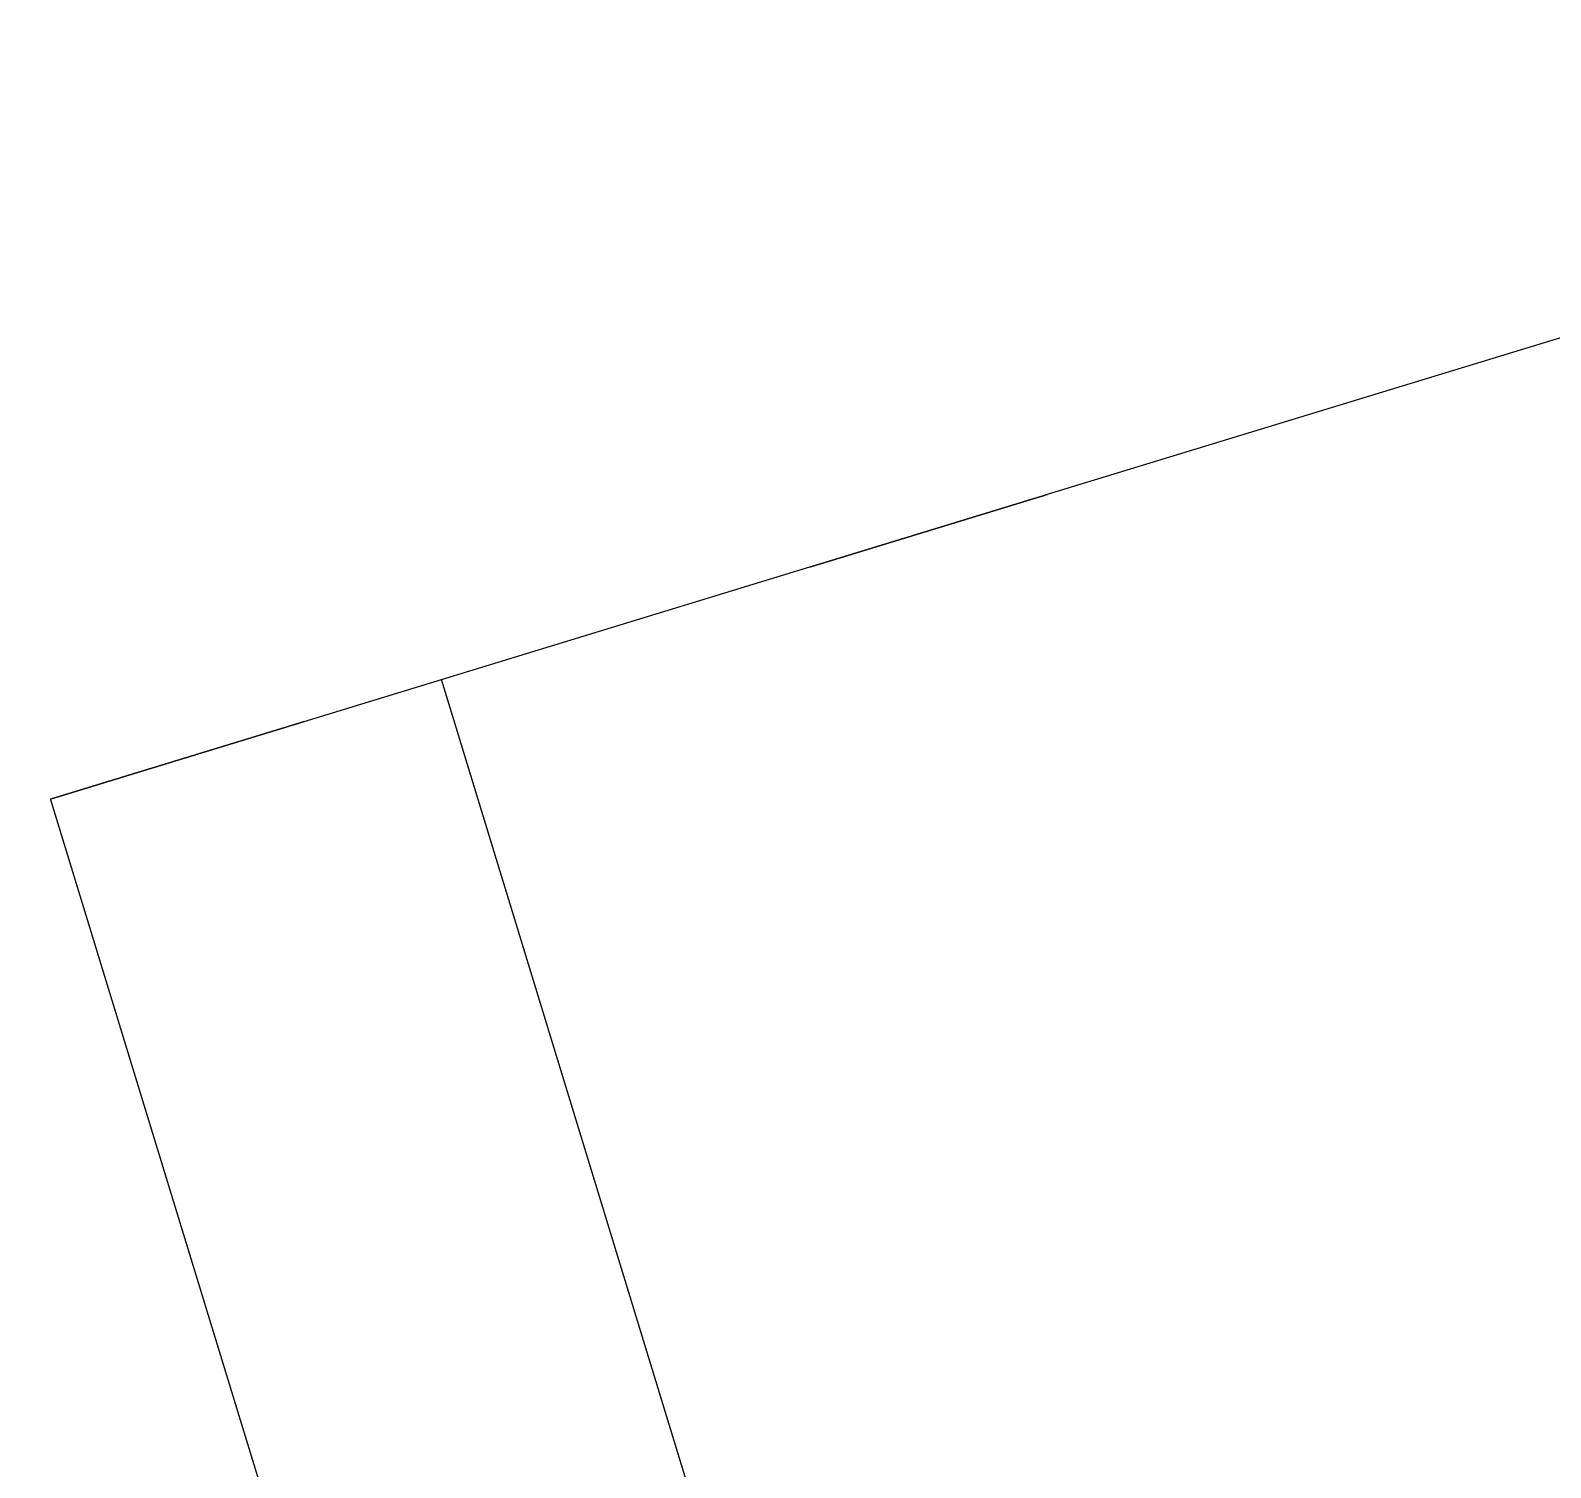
# Model space of a CAD drawing. Header units: millimetres. Extents: x 340455 to 340556, y 7380652 to 7380707.
# Drawn here: x 340483.203 to 340483.776, y 7380685.029 to 7380685.571 of the extents above; entities that cross this region are included whole.
import ezdxf

# ---------------------------------------------------------------- set-up
doc = ezdxf.new("R2010")
doc.units = ezdxf.units.MM
doc.layers.add('Anotações', color=14, linetype='Continuous', lineweight=5)
doc.layers.add('Visto', color=144, linetype='Continuous', lineweight=5)
doc.styles.add('UFABCSBC$0$ROMANS', font='arial.ttf')
doc.dimstyles.new('DIM', dxfattribs={"dimscale": 0.125, "dimtxt": 2.5, "dimasz": 2.5, "dimexe": 1, "dimexo": 1, "dimgap": 1.5, "dimtad": 1, "dimzin": 4, "dimtxsty": 'UFABCSBC$0$ROMANS', "dimcen": 0.09, "dimclrt": 256, "dimadec": 0, "dimazin": 0, "dimtfac": 1, "dimtix": 1, "dimtofl": 0, "dimtmove": 2, "dimatfit": 3, "dimfxl": 1, "dimtolj": 1, "dimtzin": 0, "dimarcsym": 0})

# ---------------------------------------------------------------- blocks, each defined once
blk = doc.blocks.new('SHAPE2DVIEW008')
at = {"color": 0}
for p, q in [((3094.4, -5492.26), (3872.1, -5254.61)), ((3901.32, -5350.25), (3917.18, -5402.13)), ((3139.48, -5639.78), (3917.18, -5402.13)), ((3917.18, -5402.13), (3959.65, -5541.14)), ((3987.06, -5630.83), (4118.5, -6060.95))]:
    blk.add_line(p, q, dxfattribs=at)
for points in [[(3872.1, -5254.61), (3872.1, -5254.62), (3872.1, -5254.63), (3872.1, -5254.64), (3872.11, -5254.65), (3872.11, -5254.65), (3872.11, -5254.66), (3872.11, -5254.67), (3872.12, -5254.68), (3872.12, -5254.69), (3872.12, -5254.7), (3872.13, -5254.7), (3872.13, -5254.71), (3872.13, -5254.72), (3872.13, -5254.73), (3872.14, -5254.74), (3872.14, -5254.75), (3872.14, -5254.75), (3872.14, -5254.76), (3872.15, -5254.77), (3872.15, -5254.78), (3872.15, -5254.79), (3872.15, -5254.8), (3872.16, -5254.81), (3872.16, -5254.81), (3872.16, -5254.82), (3872.16, -5254.83), (3872.17, -5254.84), (3872.17, -5254.85), (3872.17, -5254.86), (3872.17, -5254.86), (3872.18, -5254.87), (3872.18, -5254.88), (3872.18, -5254.89), (3872.18, -5254.9), (3872.19, -5254.91), (3872.19, -5254.91), (3872.19, -5254.92), (3872.19, -5254.93), (3872.2, -5254.94), (3872.2, -5254.95), (3872.2, -5254.96), (3872.2, -5254.96), (3872.21, -5254.97), (3872.21, -5254.98), (3872.21, -5254.99), (3872.22, -5255), (3872.22, -5255.01), (3872.22, -5255.02), (3872.22, -5255.02), (3872.23, -5255.03), (3872.23, -5255.04), (3872.23, -5255.05), (3872.23, -5255.06), (3872.24, -5255.07), (3872.24, -5255.07), (3872.24, -5255.08), (3872.24, -5255.09), (3872.25, -5255.1), (3872.25, -5255.11), (3872.25, -5255.12), (3872.25, -5255.12), (3872.26, -5255.13), (3872.26, -5255.14), (3872.26, -5255.15), (3872.26, -5255.16), (3872.27, -5255.17), (3872.27, -5255.18), (3872.27, -5255.18), (3872.27, -5255.19), (3872.28, -5255.2), (3872.28, -5255.21), (3872.28, -5255.23), (3872.29, -5255.25), (3872.3, -5255.28), (3872.31, -5255.3), (3872.32, -5255.33), (3872.32, -5255.35), (3872.33, -5255.38), (3872.34, -5255.4), (3872.35, -5255.43), (3872.35, -5255.45), (3872.36, -5255.48), (3872.37, -5255.5), (3872.38, -5255.53), (3872.38, -5255.55), (3872.39, -5255.58), (3872.4, -5255.6), (3872.41, -5255.63), (3872.42, -5255.65), (3872.42, -5255.68), (3872.43, -5255.7), (3872.44, -5255.73), (3872.45, -5255.75), (3872.45, -5255.78), (3872.46, -5255.8), (3872.47, -5255.83), (3872.48, -5255.85), (3872.48, -5255.88), (3872.49, -5255.9), (3872.5, -5255.93), (3872.51, -5255.95), (3872.51, -5255.98), (3872.52, -5256), (3872.53, -5256.03), (3872.54, -5256.05), (3872.55, -5256.08), (3872.55, -5256.1), (3872.56, -5256.13), (3872.57, -5256.16), (3872.58, -5256.18), (3872.58, -5256.21), (3872.59, -5256.23), (3872.6, -5256.26), (3872.61, -5256.28), (3872.61, -5256.31), (3872.62, -5256.33), (3872.63, -5256.36), (3872.64, -5256.38), (3872.65, -5256.41), (3872.65, -5256.43), (3872.66, -5256.46), (3872.67, -5256.48), (3872.68, -5256.51), (3872.68, -5256.53), (3872.69, -5256.56), (3872.7, -5256.58), (3872.71, -5256.61), (3872.71, -5256.63), (3872.72, -5256.66), (3872.73, -5256.68), (3872.74, -5256.71), (3872.75, -5256.73), (3872.75, -5256.76), (3872.76, -5256.78), (3872.77, -5256.81), (3872.78, -5256.83), (3872.78, -5256.86), (3872.79, -5256.88), (3872.8, -5256.91), (3872.81, -5256.93), (3872.81, -5256.96), (3872.82, -5256.98), (3872.83, -5257.01), (3872.84, -5257.05), (3872.85, -5257.09), (3872.87, -5257.13), (3872.88, -5257.18), (3872.89, -5257.22), (3872.91, -5257.26), (3872.92, -5257.3), (3872.93, -5257.34), (3872.94, -5257.38), (3872.96, -5257.42), (3872.97, -5257.47), (3872.98, -5257.51), (3872.99, -5257.55), (3873.01, -5257.59), (3873.02, -5257.63), (3873.03, -5257.67), (3873.05, -5257.72), (3873.06, -5257.76), (3873.07, -5257.8), (3873.08, -5257.84), (3873.1, -5257.88), (3873.11, -5257.92), (3873.12, -5257.96), (3873.13, -5258.01), (3873.15, -5258.05), (3873.16, -5258.09), (3873.17, -5258.13), (3873.18, -5258.17), (3873.2, -5258.21), (3873.21, -5258.26), (3873.22, -5258.3), (3873.24, -5258.34), (3873.25, -5258.38), (3873.26, -5258.42), (3873.27, -5258.46), (3873.29, -5258.5), (3873.3, -5258.55), (3873.31, -5258.59), (3873.32, -5258.63), (3873.34, -5258.67), (3873.35, -5258.71), (3873.36, -5258.75), (3873.38, -5258.79), (3873.39, -5258.84), (3873.4, -5258.88), (3873.41, -5258.92), (3873.43, -5258.96), (3873.44, -5259), (3873.45, -5259.04), (3873.46, -5259.09), (3873.48, -5259.13), (3873.49, -5259.17), (3873.5, -5259.21), (3873.51, -5259.25), (3873.53, -5259.29), (3873.54, -5259.33), (3873.55, -5259.38), (3873.57, -5259.42), (3873.58, -5259.46), (3873.59, -5259.5), (3873.6, -5259.54), (3873.62, -5259.58), (3873.63, -5259.63), (3873.64, -5259.67), (3873.65, -5259.71), (3873.67, -5259.75), (3873.68, -5259.79), (3873.69, -5259.83), (3873.71, -5259.87), (3873.72, -5259.92), (3873.73, -5259.96), (3873.75, -5260.01), (3873.76, -5260.06), (3873.78, -5260.12), (3873.8, -5260.18), (3873.82, -5260.24), (3873.83, -5260.29), (3873.85, -5260.35), (3873.87, -5260.41), (3873.89, -5260.47), (3873.9, -5260.52), (3873.92, -5260.58), (3873.94, -5260.64), (3873.96, -5260.7), (3873.97, -5260.75), (3873.99, -5260.81), (3874.01, -5260.87), (3874.03, -5260.93), (3874.04, -5260.98), (3874.06, -5261.04), (3874.08, -5261.1), (3874.1, -5261.15), (3874.11, -5261.21), (3874.13, -5261.27), (3874.15, -5261.33), (3874.17, -5261.38), (3874.18, -5261.44), (3874.2, -5261.5), (3874.22, -5261.56), (3874.24, -5261.61), (3874.25, -5261.67), (3874.27, -5261.73), (3874.29, -5261.79), (3874.31, -5261.84), (3874.32, -5261.9), (3874.34, -5261.96), (3874.36, -5262.02), (3874.38, -5262.07), (3874.39, -5262.13), (3874.41, -5262.19), (3874.43, -5262.25), (3874.45, -5262.3), (3874.46, -5262.36), (3874.48, -5262.42), (3874.5, -5262.48), (3874.52, -5262.53), (3874.53, -5262.59), (3874.55, -5262.65), (3874.57, -5262.7), (3874.59, -5262.76), (3874.61, -5262.82), (3874.62, -5262.88), (3874.64, -5262.93), (3874.66, -5262.99), (3874.68, -5263.05), (3874.69, -5263.11), (3874.71, -5263.16), (3874.73, -5263.22), (3874.75, -5263.28), (3874.76, -5263.34), (3874.78, -5263.39), (3874.8, -5263.45), (3874.82, -5263.51), (3874.83, -5263.57), (3874.85, -5263.62), (3874.87, -5263.68), (3874.89, -5263.74), (3874.9, -5263.8), (3874.92, -5263.85), (3874.94, -5263.91), (3874.96, -5263.97), (3874.97, -5264.02), (3874.99, -5264.08), (3875.01, -5264.15), (3875.04, -5264.23), (3875.06, -5264.3), (3875.08, -5264.37), (3875.1, -5264.45), (3875.12, -5264.52), (3875.15, -5264.59), (3875.17, -5264.66), (3875.19, -5264.74), (3875.21, -5264.81), (3875.23, -5264.88), (3875.26, -5264.95), (3875.28, -5265.03), (3875.3, -5265.1), (3875.32, -5265.17), (3875.35, -5265.24), (3875.37, -5265.32), (3875.39, -5265.39), (3875.41, -5265.46), (3875.43, -5265.53), (3875.46, -5265.61), (3875.48, -5265.68), (3875.5, -5265.75), (3875.52, -5265.82), (3875.55, -5265.9), (3875.57, -5265.97), (3875.59, -5266.04), (3875.61, -5266.11), (3875.63, -5266.19), (3875.66, -5266.26), (3875.68, -5266.33), (3875.7, -5266.4), (3875.72, -5266.48), (3875.74, -5266.55), (3875.77, -5266.62), (3875.79, -5266.69), (3875.81, -5266.77), (3875.83, -5266.84), (3875.86, -5266.91), (3875.88, -5266.98), (3875.9, -5267.06), (3875.92, -5267.13), (3875.94, -5267.2), (3875.97, -5267.27), (3875.99, -5267.35), (3876.01, -5267.42), (3876.03, -5267.49), (3876.06, -5267.56), (3876.08, -5267.64), (3876.1, -5267.71), (3876.12, -5267.78), (3876.14, -5267.86), (3876.17, -5267.93), (3876.19, -5268), (3876.21, -5268.07), (3876.23, -5268.15), (3876.25, -5268.22), (3876.28, -5268.29), (3876.3, -5268.36), (3876.32, -5268.44), (3876.34, -5268.51), (3876.37, -5268.58), (3876.39, -5268.65), (3876.41, -5268.73), (3876.43, -5268.8), (3876.45, -5268.87), (3876.48, -5268.94), (3876.5, -5269.02), (3876.52, -5269.09), (3876.54, -5269.16), (3876.57, -5269.23), (3876.59, -5269.31), (3876.62, -5269.4), (3876.64, -5269.49), (3876.67, -5269.57), (3876.7, -5269.66), (3876.72, -5269.75), (3876.75, -5269.83), (3876.78, -5269.92), (3876.8, -5270.01), (3876.83, -5270.09), (3876.85, -5270.18), (3876.88, -5270.27), (3876.91, -5270.35), (3876.93, -5270.44), (3876.96, -5270.53), (3876.99, -5270.62), (3877.01, -5270.7), (3877.04, -5270.79), (3877.07, -5270.88), (3877.09, -5270.96), (3877.12, -5271.05), (3877.15, -5271.14), (3877.17, -5271.22), (3877.2, -5271.31), (3877.23, -5271.4), (3877.25, -5271.48), (3877.28, -5271.57), (3877.31, -5271.66), (3877.33, -5271.74), (3877.36, -5271.83), (3877.39, -5271.92), (3877.41, -5272), (3877.44, -5272.09), (3877.46, -5272.18), (3877.49, -5272.26), (3877.52, -5272.35), (3877.54, -5272.44), (3877.57, -5272.52), (3877.6, -5272.61), (3877.62, -5272.7), (3877.65, -5272.79), (3877.68, -5272.87), (3877.7, -5272.96), (3877.73, -5273.05), (3877.76, -5273.13), (3877.78, -5273.22), (3877.81, -5273.31), (3877.84, -5273.39), (3877.86, -5273.48), (3877.89, -5273.57), (3877.92, -5273.65), (3877.94, -5273.74), (3877.97, -5273.83), (3878, -5273.91), (3878.02, -5274), (3878.05, -5274.09), (3878.07, -5274.17), (3878.1, -5274.26), (3878.13, -5274.35), (3878.15, -5274.43), (3878.18, -5274.52), (3878.21, -5274.61), (3878.23, -5274.69), (3878.26, -5274.78), (3878.29, -5274.87), (3878.31, -5274.96), (3878.34, -5275.04), (3878.37, -5275.13), (3878.39, -5275.22), (3878.42, -5275.3), (3878.45, -5275.39), (3878.47, -5275.48), (3878.5, -5275.58), (3878.53, -5275.68), (3878.56, -5275.78), (3878.59, -5275.88), (3878.63, -5275.98), (3878.66, -5276.08), (3878.69, -5276.18), (3878.72, -5276.28), (3878.75, -5276.38), (3878.78, -5276.48), (3878.81, -5276.58), (3878.84, -5276.68), (3878.87, -5276.78), (3878.9, -5276.88), (3878.93, -5276.98), (3878.96, -5277.08), (3878.99, -5277.18), (3879.02, -5277.28), (3879.05, -5277.38), (3879.08, -5277.47), (3879.11, -5277.57), (3879.14, -5277.67), (3879.18, -5277.77), (3879.21, -5277.87), (3879.24, -5277.97), (3879.27, -5278.07), (3879.3, -5278.17), (3879.33, -5278.27), (3879.36, -5278.37), (3879.39, -5278.47), (3879.42, -5278.57), (3879.45, -5278.67), (3879.48, -5278.77), (3879.51, -5278.87), (3879.54, -5278.97), (3879.57, -5279.07), (3879.6, -5279.17), (3879.63, -5279.27), (3879.66, -5279.37), (3879.69, -5279.47), (3879.72, -5279.57), (3879.76, -5279.67), (3879.79, -5279.77), (3879.82, -5279.87), (3879.85, -5279.97), (3879.88, -5280.07), (3879.91, -5280.17), (3879.94, -5280.27), (3879.97, -5280.37), (3880, -5280.47), (3880.03, -5280.57), (3880.06, -5280.67), (3880.09, -5280.77), (3880.12, -5280.87), (3880.15, -5280.97), (3880.18, -5281.07), (3880.21, -5281.17), (3880.24, -5281.27), (3880.27, -5281.37), (3880.31, -5281.47), (3880.34, -5281.57), (3880.37, -5281.67), (3880.4, -5281.77), (3880.43, -5281.87), (3880.46, -5281.97), (3880.49, -5282.07), (3880.52, -5282.17), (3880.55, -5282.27), (3880.58, -5282.37), (3880.61, -5282.47), (3880.64, -5282.57), (3880.67, -5282.68), (3880.71, -5282.79), (3880.74, -5282.9), (3880.78, -5283.01), (3880.81, -5283.13), (3880.84, -5283.24), (3880.88, -5283.35), (3880.91, -5283.46), (3880.95, -5283.57), (3880.98, -5283.68), (3881.02, -5283.8), (3881.05, -5283.91), (3881.08, -5284.02), (3881.12, -5284.13), (3881.15, -5284.24), (3881.19, -5284.36), (3881.22, -5284.47), (3881.25, -5284.58), (3881.29, -5284.69), (3881.32, -5284.8), (3881.36, -5284.92), (3881.39, -5285.03), (3881.43, -5285.14), (3881.46, -5285.25), (3881.49, -5285.36), (3881.53, -5285.47), (3881.56, -5285.59), (3881.6, -5285.7), (3881.63, -5285.81), (3881.66, -5285.92), (3881.7, -5286.03), (3881.73, -5286.15), (3881.77, -5286.26), (3881.8, -5286.37), (3881.84, -5286.48), (3881.87, -5286.59), (3881.9, -5286.7), (3881.94, -5286.82), (3881.97, -5286.93), (3882.01, -5287.04), (3882.04, -5287.15), (3882.07, -5287.26), (3882.11, -5287.38), (3882.14, -5287.49), (3882.18, -5287.6), (3882.21, -5287.71), (3882.25, -5287.82), (3882.28, -5287.93), (3882.31, -5288.05), (3882.35, -5288.16), (3882.38, -5288.27), (3882.42, -5288.38), (3882.45, -5288.49), (3882.48, -5288.61), (3882.52, -5288.72), (3882.55, -5288.83), (3882.59, -5288.94), (3882.62, -5289.05), (3882.66, -5289.17), (3882.69, -5289.28), (3882.72, -5289.39), (3882.76, -5289.5), (3882.79, -5289.61), (3882.83, -5289.72), (3882.86, -5289.84), (3882.89, -5289.95), (3882.93, -5290.06), (3882.96, -5290.17), (3883, -5290.28), (3883.03, -5290.4), (3883.07, -5290.51), (3883.1, -5290.62), (3883.14, -5290.74), (3883.17, -5290.86), (3883.21, -5290.99), (3883.25, -5291.11), (3883.29, -5291.23), (3883.32, -5291.35), (3883.36, -5291.48), (3883.4, -5291.6), (3883.44, -5291.72), (3883.47, -5291.84), (3883.51, -5291.96), (3883.55, -5292.09), (3883.59, -5292.21), (3883.62, -5292.33), (3883.66, -5292.45), (3883.7, -5292.58), (3883.74, -5292.7), (3883.77, -5292.82), (3883.81, -5292.94), (3883.85, -5293.07), (3883.89, -5293.19), (3883.92, -5293.31), (3883.96, -5293.43), (3884, -5293.55), (3884.03, -5293.68), (3884.07, -5293.8), (3884.11, -5293.92), (3884.15, -5294.04), (3884.18, -5294.17), (3884.22, -5294.29), (3884.26, -5294.41), (3884.3, -5294.53), (3884.33, -5294.66), (3884.37, -5294.78), (3884.41, -5294.9), (3884.45, -5295.02), (3884.48, -5295.15), (3884.52, -5295.27), (3884.56, -5295.39), (3884.6, -5295.51), (3884.63, -5295.63), (3884.67, -5295.76), (3884.71, -5295.88), (3884.74, -5296), (3884.78, -5296.12), (3884.82, -5296.25), (3884.86, -5296.37), (3884.89, -5296.49), (3884.93, -5296.61), (3884.97, -5296.74), (3885.01, -5296.86), (3885.04, -5296.98), (3885.08, -5297.1), (3885.12, -5297.22), (3885.16, -5297.35), (3885.19, -5297.47), (3885.23, -5297.59), (3885.27, -5297.71), (3885.31, -5297.84), (3885.34, -5297.96), (3885.38, -5298.08), (3885.42, -5298.2), (3885.46, -5298.33), (3885.49, -5298.45), (3885.53, -5298.57), (3885.57, -5298.69), (3885.6, -5298.81), (3885.64, -5298.94), (3885.68, -5299.06), (3885.72, -5299.18), (3885.75, -5299.3), (3885.79, -5299.43), (3885.83, -5299.56), (3885.87, -5299.69), (3885.91, -5299.82), (3885.95, -5299.96), (3885.99, -5300.09), (3886.03, -5300.22), (3886.07, -5300.35), (3886.11, -5300.48), (3886.15, -5300.61), (3886.19, -5300.74), (3886.23, -5300.88), (3886.27, -5301.01), (3886.31, -5301.14), (3886.35, -5301.27), (3886.39, -5301.4), (3886.43, -5301.53), (3886.47, -5301.66), (3886.51, -5301.79), (3886.56, -5301.93), (3886.6, -5302.06), (3886.64, -5302.19), (3886.68, -5302.32), (3886.72, -5302.45), (3886.76, -5302.58), (3886.8, -5302.71), (3886.84, -5302.84), (3886.88, -5302.98), (3886.92, -5303.11), (3886.96, -5303.24), (3887, -5303.37), (3887.04, -5303.5), (3887.08, -5303.63), (3887.12, -5303.76), (3887.16, -5303.89), (3887.2, -5304.03), (3887.24, -5304.16), (3887.28, -5304.29), (3887.32, -5304.42), (3887.36, -5304.55), (3887.4, -5304.68), (3887.44, -5304.81), (3887.48, -5304.94), (3887.52, -5305.08), (3887.56, -5305.21), (3887.6, -5305.34), (3887.64, -5305.47), (3887.68, -5305.6), (3887.72, -5305.73), (3887.76, -5305.86), (3887.8, -5305.99), (3887.84, -5306.13), (3887.88, -5306.26), (3887.92, -5306.39), (3887.96, -5306.52), (3888, -5306.65), (3888.04, -5306.78), (3888.08, -5306.91), (3888.12, -5307.05), (3888.16, -5307.18), (3888.2, -5307.31), (3888.24, -5307.44), (3888.28, -5307.57), (3888.32, -5307.7), (3888.36, -5307.83), (3888.4, -5307.96), (3888.44, -5308.1), (3888.48, -5308.23), (3888.52, -5308.36), (3888.56, -5308.49), (3888.6, -5308.62), (3888.64, -5308.75), (3888.68, -5308.89), (3888.73, -5309.03), (3888.77, -5309.17), (3888.81, -5309.31), (3888.85, -5309.44), (3888.9, -5309.58), (3888.94, -5309.72), (3888.98, -5309.86), (3889.02, -5310), (3889.06, -5310.14), (3889.11, -5310.28), (3889.15, -5310.41), (3889.19, -5310.55), (3889.23, -5310.69), (3889.28, -5310.83), (3889.32, -5310.97), (3889.36, -5311.11), (3889.4, -5311.25), (3889.45, -5311.38), (3889.49, -5311.52), (3889.53, -5311.66), (3889.57, -5311.8), (3889.61, -5311.94), (3889.66, -5312.08), (3889.7, -5312.22), (3889.74, -5312.35), (3889.78, -5312.49), (3889.83, -5312.63), (3889.87, -5312.77), (3889.91, -5312.91), (3889.95, -5313.05), (3890, -5313.19), (3890.04, -5313.32), (3890.08, -5313.46), (3890.12, -5313.6), (3890.17, -5313.74), (3890.21, -5313.88), (3890.25, -5314.02), (3890.29, -5314.16), (3890.33, -5314.29), (3890.38, -5314.43), (3890.42, -5314.57), (3890.46, -5314.71), (3890.5, -5314.85), (3890.55, -5314.99), (3890.59, -5315.13), (3890.63, -5315.26), (3890.67, -5315.4), (3890.72, -5315.54), (3890.76, -5315.68), (3890.8, -5315.82), (3890.84, -5315.96), (3890.89, -5316.1), (3890.93, -5316.23), (3890.97, -5316.37), (3891.01, -5316.51), (3891.05, -5316.65), (3891.1, -5316.79), (3891.14, -5316.93), (3891.18, -5317.07), (3891.22, -5317.2), (3891.27, -5317.34), (3891.31, -5317.48), (3891.35, -5317.62), (3891.39, -5317.76), (3891.44, -5317.9), (3891.48, -5318.04), (3891.52, -5318.17), (3891.56, -5318.31), (3891.61, -5318.45), (3891.65, -5318.59), (3891.69, -5318.73), (3891.73, -5318.88), (3891.78, -5319.02), (3891.82, -5319.16), (3891.87, -5319.31), (3891.91, -5319.45), (3891.96, -5319.6), (3892, -5319.74), (3892.04, -5319.89), (3892.09, -5320.03), (3892.13, -5320.17), (3892.18, -5320.32), (3892.22, -5320.46), (3892.26, -5320.61), (3892.31, -5320.75), (3892.35, -5320.89), (3892.4, -5321.04), (3892.44, -5321.18), (3892.48, -5321.33), (3892.53, -5321.47), (3892.57, -5321.61), (3892.62, -5321.76), (3892.66, -5321.9), (3892.7, -5322.05), (3892.75, -5322.19), (3892.79, -5322.34), (3892.84, -5322.48), (3892.88, -5322.62), (3892.92, -5322.77), (3892.97, -5322.91), (3893.01, -5323.06), (3893.06, -5323.2), (3893.1, -5323.34), (3893.14, -5323.49), (3893.19, -5323.63), (3893.23, -5323.78), (3893.28, -5323.92), (3893.32, -5324.06), (3893.36, -5324.21), (3893.41, -5324.35), (3893.45, -5324.5), (3893.5, -5324.64), (3893.54, -5324.79), (3893.58, -5324.93), (3893.63, -5325.07), (3893.67, -5325.22), (3893.72, -5325.36), (3893.76, -5325.51), (3893.8, -5325.65), (3893.85, -5325.79), (3893.89, -5325.94), (3893.94, -5326.08), (3893.98, -5326.23), (3894.03, -5326.37), (3894.07, -5326.52), (3894.11, -5326.66), (3894.16, -5326.8), (3894.2, -5326.95), (3894.25, -5327.09), (3894.29, -5327.24), (3894.33, -5327.38), (3894.38, -5327.52), (3894.42, -5327.67), (3894.47, -5327.81), (3894.51, -5327.96), (3894.55, -5328.1), (3894.6, -5328.24), (3894.64, -5328.39), (3894.69, -5328.53), (3894.73, -5328.68), (3894.77, -5328.82), (3894.82, -5328.97), (3894.86, -5329.11), (3894.91, -5329.26), (3894.95, -5329.41), (3895, -5329.56), (3895.04, -5329.7), (3895.09, -5329.85), (3895.13, -5330), (3895.18, -5330.15), (3895.22, -5330.3), (3895.27, -5330.44), (3895.31, -5330.59), (3895.36, -5330.74), (3895.41, -5330.89), (3895.45, -5331.04), (3895.5, -5331.18), (3895.54, -5331.33), (3895.59, -5331.48), (3895.63, -5331.63), (3895.68, -5331.78), (3895.72, -5331.92), (3895.77, -5332.07), (3895.81, -5332.22), (3895.86, -5332.37), (3895.9, -5332.51), (3895.95, -5332.66), (3895.99, -5332.81), (3896.04, -5332.96), (3896.08, -5333.11), (3896.13, -5333.25), (3896.17, -5333.4), (3896.22, -5333.55), (3896.26, -5333.7), (3896.31, -5333.85), (3896.35, -5333.99), (3896.4, -5334.14), (3896.44, -5334.29), (3896.49, -5334.44), (3896.53, -5334.58), (3896.58, -5334.73), (3896.63, -5334.88), (3896.67, -5335.03), (3896.72, -5335.18), (3896.76, -5335.32), (3896.81, -5335.47), (3896.85, -5335.62), (3896.9, -5335.77), (3896.94, -5335.92), (3896.99, -5336.06), (3897.03, -5336.21), (3897.08, -5336.36), (3897.12, -5336.51), (3897.17, -5336.65), (3897.21, -5336.8), (3897.26, -5336.95), (3897.3, -5337.1), (3897.35, -5337.25), (3897.39, -5337.39), (3897.44, -5337.54), (3897.48, -5337.69), (3897.53, -5337.84), (3897.57, -5337.99), (3897.62, -5338.13), (3897.66, -5338.28), (3897.71, -5338.43), (3897.76, -5338.58), (3897.8, -5338.73), (3897.85, -5338.87), (3897.89, -5339.02), (3897.94, -5339.17), (3897.98, -5339.32), (3898.03, -5339.46), (3898.07, -5339.61), (3898.12, -5339.76), (3898.16, -5339.91), (3898.21, -5340.06), (3898.25, -5340.21), (3898.3, -5340.36), (3898.35, -5340.51), (3898.39, -5340.66), (3898.44, -5340.81), (3898.48, -5340.96), (3898.53, -5341.11), (3898.58, -5341.26), (3898.62, -5341.41), (3898.67, -5341.56), (3898.71, -5341.71), (3898.76, -5341.86), (3898.8, -5342.01), (3898.85, -5342.16), (3898.9, -5342.31), (3898.94, -5342.46), (3898.99, -5342.61), (3899.03, -5342.76), (3899.08, -5342.91), (3899.12, -5343.06), (3899.17, -5343.21), (3899.22, -5343.36), (3899.26, -5343.51), (3899.31, -5343.66), (3899.35, -5343.81), (3899.4, -5343.96), (3899.44, -5344.11), (3899.49, -5344.26), (3899.54, -5344.41), (3899.58, -5344.56), (3899.63, -5344.71), (3899.67, -5344.85), (3899.72, -5345), (3899.76, -5345.15), (3899.81, -5345.3), (3899.86, -5345.45), (3899.9, -5345.6), (3899.95, -5345.75), (3899.99, -5345.9), (3900.04, -5346.05), (3900.09, -5346.2), (3900.13, -5346.35), (3900.18, -5346.5), (3900.22, -5346.65), (3900.27, -5346.8), (3900.31, -5346.95), (3900.36, -5347.1), (3900.41, -5347.25), (3900.45, -5347.4), (3900.5, -5347.55), (3900.54, -5347.7), (3900.59, -5347.85), (3900.63, -5348), (3900.68, -5348.15), (3900.73, -5348.3), (3900.77, -5348.45), (3900.82, -5348.6), (3900.86, -5348.75), (3900.91, -5348.9), (3900.95, -5349.05), (3901, -5349.2), (3901.05, -5349.35), (3901.09, -5349.5), (3901.14, -5349.65), (3901.18, -5349.8), (3901.23, -5349.95), (3901.28, -5350.1), (3901.32, -5350.25)], [(3959.65, -5541.14), (3959.67, -5541.18), (3959.68, -5541.23), (3959.7, -5541.28), (3959.71, -5541.33), (3959.73, -5541.38), (3959.74, -5541.42), (3959.76, -5541.47), (3959.77, -5541.52), (3959.78, -5541.57), (3959.8, -5541.62), (3959.81, -5541.66), (3959.83, -5541.71), (3959.84, -5541.76), (3959.86, -5541.81), (3959.87, -5541.86), (3959.89, -5541.9), (3959.9, -5541.95), (3959.92, -5542), (3959.93, -5542.05), (3959.95, -5542.1), (3959.96, -5542.14), (3959.98, -5542.19), (3959.99, -5542.24), (3960.01, -5542.29), (3960.02, -5542.34), (3960.03, -5542.38), (3960.05, -5542.43), (3960.06, -5542.48), (3960.08, -5542.53), (3960.09, -5542.58), (3960.11, -5542.63), (3960.12, -5542.67), (3960.14, -5542.72), (3960.15, -5542.77), (3960.17, -5542.82), (3960.18, -5542.87), (3960.2, -5542.91), (3960.21, -5542.96), (3960.23, -5543.01), (3960.24, -5543.06), (3960.25, -5543.11), (3960.27, -5543.15), (3960.28, -5543.2), (3960.3, -5543.25), (3960.31, -5543.3), (3960.33, -5543.35), (3960.34, -5543.39), (3960.36, -5543.44), (3960.37, -5543.49), (3960.39, -5543.54), (3960.4, -5543.59), (3960.42, -5543.63), (3960.43, -5543.68), (3960.45, -5543.73), (3960.46, -5543.78), (3960.47, -5543.83), (3960.49, -5543.87), (3960.5, -5543.92), (3960.52, -5543.97), (3960.53, -5544.02), (3960.55, -5544.07), (3960.56, -5544.11), (3960.58, -5544.16), (3960.59, -5544.21), (3960.61, -5544.26), (3960.62, -5544.31), (3960.64, -5544.35), (3960.65, -5544.41), (3960.67, -5544.47), (3960.69, -5544.53), (3960.71, -5544.59), (3960.72, -5544.64), (3960.74, -5544.7), (3960.76, -5544.76), (3960.78, -5544.82), (3960.8, -5544.87), (3960.81, -5544.93), (3960.83, -5544.99), (3960.85, -5545.05), (3960.87, -5545.11), (3960.88, -5545.16), (3960.9, -5545.22), (3960.92, -5545.28), (3960.94, -5545.34), (3960.95, -5545.39), (3960.97, -5545.45), (3960.99, -5545.51), (3961.01, -5545.57), (3961.02, -5545.63), (3961.04, -5545.68), (3961.06, -5545.74), (3961.08, -5545.8), (3961.1, -5545.86), (3961.11, -5545.91), (3961.13, -5545.97), (3961.15, -5546.03), (3961.17, -5546.09), (3961.18, -5546.15), (3961.2, -5546.2), (3961.22, -5546.26), (3961.24, -5546.32), (3961.25, -5546.38), (3961.27, -5546.43), (3961.29, -5546.49), (3961.31, -5546.55), (3961.32, -5546.61), (3961.34, -5546.67), (3961.36, -5546.72), (3961.38, -5546.78), (3961.4, -5546.84), (3961.41, -5546.9), (3961.43, -5546.95), (3961.45, -5547.01), (3961.47, -5547.07), (3961.48, -5547.13), (3961.5, -5547.19), (3961.52, -5547.24), (3961.54, -5547.3), (3961.55, -5547.36), (3961.57, -5547.42), (3961.59, -5547.47), (3961.61, -5547.53), (3961.62, -5547.59), (3961.64, -5547.65), (3961.66, -5547.7), (3961.68, -5547.76), (3961.7, -5547.82), (3961.71, -5547.88), (3961.73, -5547.94), (3961.75, -5547.99), (3961.77, -5548.05), (3961.78, -5548.11), (3961.8, -5548.17), (3961.82, -5548.22), (3961.84, -5548.29), (3961.86, -5548.36), (3961.88, -5548.43), (3961.9, -5548.49), (3961.92, -5548.56), (3961.94, -5548.63), (3961.96, -5548.69), (3961.98, -5548.76), (3962, -5548.83), (3962.02, -5548.9), (3962.04, -5548.96), (3962.06, -5549.03), (3962.09, -5549.1), (3962.11, -5549.16), (3962.13, -5549.23), (3962.15, -5549.3), (3962.17, -5549.37), (3962.19, -5549.43), (3962.21, -5549.5), (3962.23, -5549.57), (3962.25, -5549.63), (3962.27, -5549.7), (3962.29, -5549.77), (3962.31, -5549.83), (3962.33, -5549.9), (3962.35, -5549.97), (3962.37, -5550.04), (3962.39, -5550.1), (3962.41, -5550.17), (3962.43, -5550.24), (3962.45, -5550.3), (3962.47, -5550.37), (3962.5, -5550.44), (3962.52, -5550.51), (3962.54, -5550.57), (3962.56, -5550.64), (3962.58, -5550.71), (3962.6, -5550.77), (3962.62, -5550.84), (3962.64, -5550.91), (3962.66, -5550.97), (3962.68, -5551.04), (3962.7, -5551.11), (3962.72, -5551.18), (3962.74, -5551.24), (3962.76, -5551.31), (3962.78, -5551.38), (3962.8, -5551.44), (3962.82, -5551.51), (3962.84, -5551.58), (3962.86, -5551.65), (3962.88, -5551.71), (3962.91, -5551.78), (3962.93, -5551.85), (3962.95, -5551.91), (3962.97, -5551.98), (3962.99, -5552.05), (3963.01, -5552.12), (3963.03, -5552.18), (3963.05, -5552.25), (3963.07, -5552.32), (3963.09, -5552.38), (3963.11, -5552.45), (3963.13, -5552.52), (3963.15, -5552.58), (3963.17, -5552.65), (3963.19, -5552.72), (3963.22, -5552.79), (3963.24, -5552.87), (3963.26, -5552.95), (3963.28, -5553.02), (3963.31, -5553.1), (3963.33, -5553.17), (3963.35, -5553.25), (3963.38, -5553.33), (3963.4, -5553.4), (3963.42, -5553.48), (3963.45, -5553.55), (3963.47, -5553.63), (3963.49, -5553.7), (3963.52, -5553.78), (3963.54, -5553.86), (3963.56, -5553.93), (3963.59, -5554.01), (3963.61, -5554.08), (3963.63, -5554.16), (3963.66, -5554.24), (3963.68, -5554.31), (3963.7, -5554.39), (3963.73, -5554.46), (3963.75, -5554.54), (3963.77, -5554.62), (3963.8, -5554.69), (3963.82, -5554.77), (3963.84, -5554.84), (3963.86, -5554.92), (3963.89, -5554.99), (3963.91, -5555.07), (3963.93, -5555.15), (3963.96, -5555.22), (3963.98, -5555.3), (3964, -5555.37), (3964.03, -5555.45), (3964.05, -5555.53), (3964.07, -5555.6), (3964.1, -5555.68), (3964.12, -5555.75), (3964.14, -5555.83), (3964.17, -5555.91), (3964.19, -5555.98), (3964.21, -5556.06), (3964.24, -5556.13), (3964.26, -5556.21), (3964.28, -5556.28), (3964.31, -5556.36), (3964.33, -5556.44), (3964.35, -5556.51), (3964.37, -5556.59), (3964.4, -5556.66), (3964.42, -5556.74), (3964.44, -5556.82), (3964.47, -5556.89), (3964.49, -5556.97), (3964.51, -5557.04), (3964.54, -5557.12), (3964.56, -5557.19), (3964.58, -5557.27), (3964.61, -5557.35), (3964.63, -5557.42), (3964.65, -5557.5), (3964.68, -5557.57), (3964.7, -5557.65), (3964.72, -5557.73), (3964.75, -5557.8), (3964.77, -5557.89), (3964.8, -5557.97), (3964.82, -5558.05), (3964.85, -5558.14), (3964.87, -5558.22), (3964.9, -5558.31), (3964.93, -5558.39), (3964.95, -5558.47), (3964.98, -5558.56), (3965, -5558.64), (3965.03, -5558.73), (3965.05, -5558.81), (3965.08, -5558.89), (3965.11, -5558.98), (3965.13, -5559.06), (3965.16, -5559.15), (3965.18, -5559.23), (3965.21, -5559.32), (3965.23, -5559.4), (3965.26, -5559.48), (3965.29, -5559.57), (3965.31, -5559.65), (3965.34, -5559.74), (3965.36, -5559.82), (3965.39, -5559.9), (3965.41, -5559.99), (3965.44, -5560.07), (3965.47, -5560.16), (3965.49, -5560.24), (3965.52, -5560.32), (3965.54, -5560.41), (3965.57, -5560.49), (3965.59, -5560.58), (3965.62, -5560.66), (3965.64, -5560.74), (3965.67, -5560.83), (3965.7, -5560.91), (3965.72, -5561), (3965.75, -5561.08), (3965.77, -5561.17), (3965.8, -5561.25), (3965.82, -5561.33), (3965.85, -5561.42), (3965.88, -5561.5), (3965.9, -5561.59), (3965.93, -5561.67), (3965.95, -5561.75), (3965.98, -5561.84), (3966, -5561.92), (3966.03, -5562.01), (3966.06, -5562.09), (3966.08, -5562.17), (3966.11, -5562.26), (3966.13, -5562.34), (3966.16, -5562.43), (3966.18, -5562.51), (3966.21, -5562.59), (3966.24, -5562.68), (3966.26, -5562.76), (3966.29, -5562.85), (3966.31, -5562.93), (3966.34, -5563.02), (3966.36, -5563.1), (3966.39, -5563.18), (3966.42, -5563.27), (3966.44, -5563.35), (3966.47, -5563.44), (3966.5, -5563.53), (3966.52, -5563.62), (3966.55, -5563.71), (3966.58, -5563.8), (3966.61, -5563.89), (3966.64, -5563.99), (3966.66, -5564.08), (3966.69, -5564.17), (3966.72, -5564.26), (3966.75, -5564.35), (3966.78, -5564.44), (3966.8, -5564.54), (3966.83, -5564.63), (3966.86, -5564.72), (3966.89, -5564.81), (3966.92, -5564.9), (3966.94, -5564.99), (3966.97, -5565.09), (3967, -5565.18), (3967.03, -5565.27), (3967.06, -5565.36), (3967.08, -5565.45), (3967.11, -5565.54), (3967.14, -5565.64), (3967.17, -5565.73), (3967.2, -5565.82), (3967.22, -5565.91), (3967.25, -5566), (3967.28, -5566.09), (3967.31, -5566.19), (3967.34, -5566.28), (3967.36, -5566.37), (3967.39, -5566.46), (3967.42, -5566.55), (3967.45, -5566.64), (3967.48, -5566.74), (3967.5, -5566.83), (3967.53, -5566.92), (3967.56, -5567.01), (3967.59, -5567.1), (3967.62, -5567.19), (3967.64, -5567.29), (3967.67, -5567.38), (3967.7, -5567.47), (3967.73, -5567.56), (3967.76, -5567.65), (3967.78, -5567.74), (3967.81, -5567.84), (3967.84, -5567.93), (3967.87, -5568.02), (3967.9, -5568.11), (3967.92, -5568.2), (3967.95, -5568.29), (3967.98, -5568.39), (3968.01, -5568.48), (3968.04, -5568.57), (3968.06, -5568.66), (3968.09, -5568.75), (3968.12, -5568.84), (3968.15, -5568.94), (3968.18, -5569.03), (3968.2, -5569.12), (3968.23, -5569.21), (3968.26, -5569.3), (3968.29, -5569.39), (3968.32, -5569.49), (3968.34, -5569.58), (3968.37, -5569.68), (3968.4, -5569.78), (3968.43, -5569.87), (3968.46, -5569.97), (3968.49, -5570.07), (3968.52, -5570.17), (3968.56, -5570.27), (3968.59, -5570.37), (3968.62, -5570.47), (3968.65, -5570.56), (3968.68, -5570.66), (3968.71, -5570.76), (3968.74, -5570.86), (3968.77, -5570.96), (3968.8, -5571.06), (3968.83, -5571.16), (3968.86, -5571.25), (3968.89, -5571.35), (3968.92, -5571.45), (3968.95, -5571.55), (3968.98, -5571.65), (3969.01, -5571.75), (3969.04, -5571.85), (3969.07, -5571.94), (3969.1, -5572.04), (3969.13, -5572.14), (3969.16, -5572.24), (3969.19, -5572.34), (3969.22, -5572.44), (3969.25, -5572.54), (3969.28, -5572.63), (3969.31, -5572.73), (3969.34, -5572.83), (3969.37, -5572.93), (3969.4, -5573.03), (3969.43, -5573.13), (3969.46, -5573.23), (3969.49, -5573.32), (3969.52, -5573.42), (3969.55, -5573.52), (3969.58, -5573.62), (3969.61, -5573.72), (3969.64, -5573.82), (3969.67, -5573.92), (3969.7, -5574.01), (3969.73, -5574.11), (3969.76, -5574.21), (3969.79, -5574.31), (3969.82, -5574.41), (3969.85, -5574.51), (3969.88, -5574.61), (3969.91, -5574.7), (3969.94, -5574.8), (3969.97, -5574.9), (3970, -5575), (3970.03, -5575.1), (3970.06, -5575.2), (3970.09, -5575.3), (3970.12, -5575.39), (3970.15, -5575.49), (3970.18, -5575.59), (3970.21, -5575.69), (3970.24, -5575.79), (3970.27, -5575.89), (3970.3, -5575.99), (3970.33, -5576.08), (3970.36, -5576.18), (3970.39, -5576.29), (3970.43, -5576.39), (3970.46, -5576.5), (3970.49, -5576.6), (3970.52, -5576.71), (3970.55, -5576.81), (3970.59, -5576.92), (3970.62, -5577.02), (3970.65, -5577.13), (3970.68, -5577.23), (3970.71, -5577.33), (3970.75, -5577.44), (3970.78, -5577.54), (3970.81, -5577.65), (3970.84, -5577.75), (3970.87, -5577.86), (3970.91, -5577.96), (3970.94, -5578.07), (3970.97, -5578.17), (3971, -5578.28), (3971.03, -5578.38), (3971.07, -5578.49), (3971.1, -5578.59), (3971.13, -5578.7), (3971.16, -5578.8), (3971.19, -5578.91), (3971.23, -5579.01), (3971.26, -5579.12), (3971.29, -5579.22), (3971.32, -5579.32), (3971.35, -5579.43), (3971.39, -5579.53), (3971.42, -5579.64), (3971.45, -5579.74), (3971.48, -5579.85), (3971.51, -5579.95), (3971.55, -5580.06), (3971.58, -5580.16), (3971.61, -5580.27), (3971.64, -5580.37), (3971.67, -5580.48), (3971.71, -5580.58), (3971.74, -5580.69), (3971.77, -5580.79), (3971.8, -5580.9), (3971.83, -5581), (3971.87, -5581.11), (3971.9, -5581.21), (3971.93, -5581.31), (3971.96, -5581.42), (3971.99, -5581.52), (3972.03, -5581.63), (3972.06, -5581.73), (3972.09, -5581.84), (3972.12, -5581.94), (3972.15, -5582.05), (3972.19, -5582.15), (3972.22, -5582.26), (3972.25, -5582.36), (3972.28, -5582.47), (3972.31, -5582.57), (3972.35, -5582.68), (3972.38, -5582.78), (3972.41, -5582.89), (3972.44, -5582.99), (3972.47, -5583.09), (3972.51, -5583.2), (3972.54, -5583.31), (3972.57, -5583.42), (3972.61, -5583.53), (3972.64, -5583.64), (3972.67, -5583.75), (3972.71, -5583.86), (3972.74, -5583.97), (3972.78, -5584.08), (3972.81, -5584.19), (3972.84, -5584.3), (3972.88, -5584.41), (3972.91, -5584.52), (3972.94, -5584.63), (3972.98, -5584.74), (3973.01, -5584.85), (3973.04, -5584.96), (3973.08, -5585.07), (3973.11, -5585.18), (3973.15, -5585.29), (3973.18, -5585.4), (3973.21, -5585.51), (3973.25, -5585.62), (3973.28, -5585.73), (3973.31, -5585.84), (3973.35, -5585.95), (3973.38, -5586.06), (3973.41, -5586.17), (3973.45, -5586.28), (3973.48, -5586.39), (3973.52, -5586.5), (3973.55, -5586.61), (3973.58, -5586.72), (3973.62, -5586.83), (3973.65, -5586.94), (3973.68, -5587.05), (3973.72, -5587.16), (3973.75, -5587.27), (3973.78, -5587.38), (3973.82, -5587.49), (3973.85, -5587.6), (3973.89, -5587.71), (3973.92, -5587.82), (3973.95, -5587.93), (3973.99, -5588.04), (3974.02, -5588.15), (3974.05, -5588.26), (3974.09, -5588.37), (3974.12, -5588.48), (3974.16, -5588.59), (3974.19, -5588.7), (3974.22, -5588.81), (3974.26, -5588.92), (3974.29, -5589.03), (3974.32, -5589.14), (3974.36, -5589.25), (3974.39, -5589.36), (3974.42, -5589.47), (3974.46, -5589.58), (3974.49, -5589.7), (3974.53, -5589.81), (3974.56, -5589.92), (3974.59, -5590.03), (3974.63, -5590.14), (3974.66, -5590.25), (3974.69, -5590.36), (3974.73, -5590.47), (3974.76, -5590.58), (3974.8, -5590.69), (3974.83, -5590.8), (3974.87, -5590.92), (3974.9, -5591.03), (3974.94, -5591.15), (3974.97, -5591.26), (3975.01, -5591.38), (3975.04, -5591.49), (3975.08, -5591.61), (3975.11, -5591.72), (3975.15, -5591.84), (3975.18, -5591.95), (3975.22, -5592.07), (3975.25, -5592.18), (3975.29, -5592.3), (3975.32, -5592.41), (3975.36, -5592.52), (3975.39, -5592.64), (3975.43, -5592.75), (3975.46, -5592.87), (3975.5, -5592.98), (3975.53, -5593.1), (3975.57, -5593.21), (3975.6, -5593.33), (3975.64, -5593.44), (3975.67, -5593.56), (3975.71, -5593.67), (3975.74, -5593.79), (3975.78, -5593.9), (3975.81, -5594.01), (3975.85, -5594.13), (3975.88, -5594.24), (3975.92, -5594.36), (3975.95, -5594.47), (3975.99, -5594.59), (3976.02, -5594.7), (3976.06, -5594.82), (3976.09, -5594.93), (3976.13, -5595.05), (3976.16, -5595.16), (3976.2, -5595.28), (3976.23, -5595.39), (3976.27, -5595.5), (3976.3, -5595.62), (3976.34, -5595.73), (3976.37, -5595.85), (3976.41, -5595.96), (3976.44, -5596.08), (3976.48, -5596.19), (3976.51, -5596.31), (3976.55, -5596.42), (3976.58, -5596.54), (3976.62, -5596.65), (3976.65, -5596.77), (3976.69, -5596.88), (3976.72, -5596.99), (3976.76, -5597.11), (3976.79, -5597.22), (3976.83, -5597.34), (3976.86, -5597.45), (3976.9, -5597.57), (3976.93, -5597.68), (3976.97, -5597.8), (3977, -5597.91), (3977.04, -5598.03), (3977.07, -5598.14), (3977.11, -5598.26), (3977.14, -5598.37), (3977.18, -5598.49), (3977.22, -5598.61), (3977.25, -5598.73), (3977.29, -5598.85), (3977.32, -5598.97), (3977.36, -5599.08), (3977.4, -5599.2), (3977.43, -5599.32), (3977.47, -5599.44), (3977.5, -5599.56), (3977.54, -5599.68), (3977.58, -5599.79), (3977.61, -5599.91), (3977.65, -5600.03), (3977.69, -5600.15), (3977.72, -5600.27), (3977.76, -5600.38), (3977.79, -5600.5), (3977.83, -5600.62), (3977.87, -5600.74), (3977.9, -5600.86), (3977.94, -5600.98), (3977.97, -5601.09), (3978.01, -5601.21), (3978.05, -5601.33), (3978.08, -5601.45), (3978.12, -5601.57), (3978.16, -5601.69), (3978.19, -5601.8), (3978.23, -5601.92), (3978.26, -5602.04), (3978.3, -5602.16), (3978.34, -5602.28), (3978.37, -5602.4), (3978.41, -5602.51), (3978.44, -5602.63), (3978.48, -5602.75), (3978.52, -5602.87), (3978.55, -5602.99), (3978.59, -5603.11), (3978.63, -5603.22), (3978.66, -5603.34), (3978.7, -5603.46), (3978.73, -5603.58), (3978.77, -5603.7), (3978.81, -5603.82), (3978.84, -5603.93), (3978.88, -5604.05), (3978.91, -5604.17), (3978.95, -5604.29), (3978.99, -5604.41), (3979.02, -5604.53), (3979.06, -5604.64), (3979.1, -5604.76), (3979.13, -5604.88), (3979.17, -5605), (3979.2, -5605.12), (3979.24, -5605.23), (3979.28, -5605.35), (3979.31, -5605.47), (3979.35, -5605.59), (3979.38, -5605.71), (3979.42, -5605.83), (3979.46, -5605.94), (3979.49, -5606.06), (3979.53, -5606.18), (3979.57, -5606.3), (3979.6, -5606.42), (3979.64, -5606.54), (3979.68, -5606.67), (3979.71, -5606.79), (3979.75, -5606.91), (3979.79, -5607.03), (3979.83, -5607.15), (3979.86, -5607.27), (3979.9, -5607.39), (3979.94, -5607.51), (3979.97, -5607.63), (3980.01, -5607.76), (3980.05, -5607.88), (3980.08, -5608), (3980.12, -5608.12), (3980.16, -5608.24), (3980.2, -5608.36), (3980.23, -5608.48), (3980.27, -5608.6), (3980.31, -5608.72), (3980.34, -5608.84), (3980.38, -5608.97), (3980.42, -5609.09), (3980.45, -5609.21), (3980.49, -5609.33), (3980.53, -5609.45), (3980.57, -5609.57), (3980.6, -5609.69), (3980.64, -5609.81), (3980.68, -5609.93), (3980.71, -5610.06), (3980.75, -5610.18), (3980.79, -5610.3), (3980.82, -5610.42), (3980.86, -5610.54), (3980.9, -5610.66), (3980.94, -5610.78), (3980.97, -5610.9), (3981.01, -5611.02), (3981.05, -5611.14), (3981.08, -5611.27), (3981.12, -5611.39), (3981.16, -5611.51), (3981.19, -5611.63), (3981.23, -5611.75), (3981.27, -5611.87), (3981.31, -5611.99), (3981.34, -5612.11), (3981.38, -5612.23), (3981.42, -5612.36), (3981.45, -5612.48), (3981.49, -5612.6), (3981.53, -5612.72), (3981.56, -5612.84), (3981.6, -5612.96), (3981.64, -5613.08), (3981.68, -5613.2), (3981.71, -5613.32), (3981.75, -5613.45), (3981.79, -5613.57), (3981.82, -5613.69), (3981.86, -5613.81), (3981.9, -5613.93), (3981.93, -5614.05), (3981.97, -5614.17), (3982.01, -5614.29), (3982.05, -5614.42), (3982.08, -5614.54), (3982.12, -5614.66), (3982.16, -5614.78), (3982.2, -5614.91), (3982.23, -5615.03), (3982.27, -5615.15), (3982.31, -5615.28), (3982.35, -5615.4), (3982.38, -5615.52), (3982.42, -5615.64), (3982.46, -5615.77), (3982.5, -5615.89), (3982.53, -5616.01), (3982.57, -5616.14), (3982.61, -5616.26), (3982.65, -5616.38), (3982.68, -5616.51), (3982.72, -5616.63), (3982.76, -5616.75), (3982.8, -5616.87), (3982.83, -5617), (3982.87, -5617.12), (3982.91, -5617.24), (3982.95, -5617.37), (3982.98, -5617.49), (3983.02, -5617.61), (3983.06, -5617.73), (3983.1, -5617.86), (3983.13, -5617.98), (3983.17, -5618.1), (3983.21, -5618.23), (3983.25, -5618.35), (3983.29, -5618.47), (3983.32, -5618.6), (3983.36, -5618.72), (3983.4, -5618.84), (3983.44, -5618.96), (3983.47, -5619.09), (3983.51, -5619.21), (3983.55, -5619.33), (3983.59, -5619.46), (3983.62, -5619.58), (3983.66, -5619.7), (3983.7, -5619.82), (3983.74, -5619.95), (3983.77, -5620.07), (3983.81, -5620.19), (3983.85, -5620.32), (3983.89, -5620.44), (3983.92, -5620.56), (3983.96, -5620.69), (3984, -5620.81), (3984.04, -5620.93), (3984.07, -5621.05), (3984.11, -5621.18), (3984.15, -5621.3), (3984.19, -5621.42), (3984.22, -5621.55), (3984.26, -5621.67), (3984.3, -5621.79), (3984.34, -5621.91), (3984.37, -5622.04), (3984.41, -5622.16), (3984.45, -5622.28), (3984.49, -5622.41), (3984.52, -5622.53), (3984.56, -5622.65), (3984.6, -5622.78), (3984.64, -5622.9), (3984.68, -5623.02), (3984.71, -5623.15), (3984.75, -5623.27), (3984.79, -5623.4), (3984.83, -5623.52), (3984.87, -5623.64), (3984.9, -5623.77), (3984.94, -5623.89), (3984.98, -5624.02), (3985.02, -5624.14), (3985.05, -5624.26), (3985.09, -5624.39), (3985.13, -5624.51), (3985.17, -5624.63), (3985.21, -5624.76), (3985.24, -5624.88), (3985.28, -5625.01), (3985.32, -5625.13), (3985.36, -5625.25), (3985.4, -5625.38), (3985.43, -5625.5), (3985.47, -5625.63), (3985.51, -5625.75), (3985.55, -5625.87), (3985.58, -5626), (3985.62, -5626.12), (3985.66, -5626.24), (3985.7, -5626.37), (3985.74, -5626.49), (3985.77, -5626.62), (3985.81, -5626.74), (3985.85, -5626.86), (3985.89, -5626.99), (3985.93, -5627.11), (3985.96, -5627.24), (3986, -5627.36), (3986.04, -5627.48), (3986.08, -5627.61), (3986.11, -5627.73), (3986.15, -5627.86), (3986.19, -5627.98), (3986.23, -5628.1), (3986.27, -5628.23), (3986.3, -5628.35), (3986.34, -5628.47), (3986.38, -5628.6), (3986.42, -5628.72), (3986.46, -5628.85), (3986.49, -5628.97), (3986.53, -5629.09), (3986.57, -5629.22), (3986.61, -5629.34), (3986.64, -5629.47), (3986.68, -5629.59), (3986.72, -5629.71), (3986.76, -5629.84), (3986.8, -5629.96), (3986.83, -5630.08), (3986.87, -5630.21), (3986.91, -5630.33), (3986.95, -5630.46), (3986.99, -5630.58), (3987.02, -5630.7), (3987.06, -5630.83)]]:
    blk.add_lwpolyline(points, dxfattribs=at)
blk = doc.blocks.new('*D9')
at = {"layer": 'Anotações', "color": 0, "lineweight": -2, "ltscale": 5}
for p, q in [((340483.63162, 7380688.93377), (340479.73434, 7380688.93377)), ((340482.53785, 7380678.22876), (340479.73434, 7380678.22876))]:
    blk.add_line(p, q, dxfattribs=at)
at = {"layer": 'Anotações', "color": 0, "linetype": 'ByBlock', "lineweight": -2, "ltscale": 5}
blk.add_line((340479.85934, 7380678.54126), (340479.85934, 7380688.62127), dxfattribs=at)
at = {"layer": 'Anotações', "color": 0}
for points in [[(340479.91142, 7380688.62127), (340479.80726, 7380688.62127), (340479.85934, 7380688.93377)], [(340479.80726, 7380678.54126), (340479.91142, 7380678.54126), (340479.85934, 7380678.22876)]]:
    blk.add_solid(points, dxfattribs=at)
at = {"layer": 'Defpoints', "color": 0}
for p in [(340479.85934, 7380688.93377), (340483.75662, 7380688.93377), (340482.66285, 7380678.22876)]:
    blk.add_point(p, dxfattribs=at)
at = {"layer": 'Anotações', "insert": (340479.48404, 7380683.58127), "char_height": 0.3125, "attachment_point": 5, "rotation": 90, "style": 'UFABCSBC$0$ROMANS'}
blk.add_mtext('\\A1;10,71', dxfattribs=at)

msp = doc.modelspace()

# ---------------------------------------------------------------- block references
at = {"layer": 'Visto', "xscale": 0.001, "yscale": 0.001, "zscale": 0.001, "rotation": 90}
msp.add_blockref('SHAPE2DVIEW008', (340477.95581, 7380681.40885), dxfattribs=at)

# ---------------------------------------------------------------- dimensions: what is measured, and where the dimension line sits
at = {"layer": 'Anotações', "ltscale": 5}
dim = msp.add_linear_dim(base=(340479.85934, 7380688.93377), p1=(340482.66285, 7380678.22876), p2=(340483.75662, 7380688.93377), angle=90, dimstyle='DIM', override={"dimlfac": 1}, dxfattribs=at)
dim.commit()
dim.dimension.update_dxf_attribs({"geometry": '*D9', "text_midpoint": (340479.48404, 7380683.58127)})

doc.saveas('drawing.dxf')
